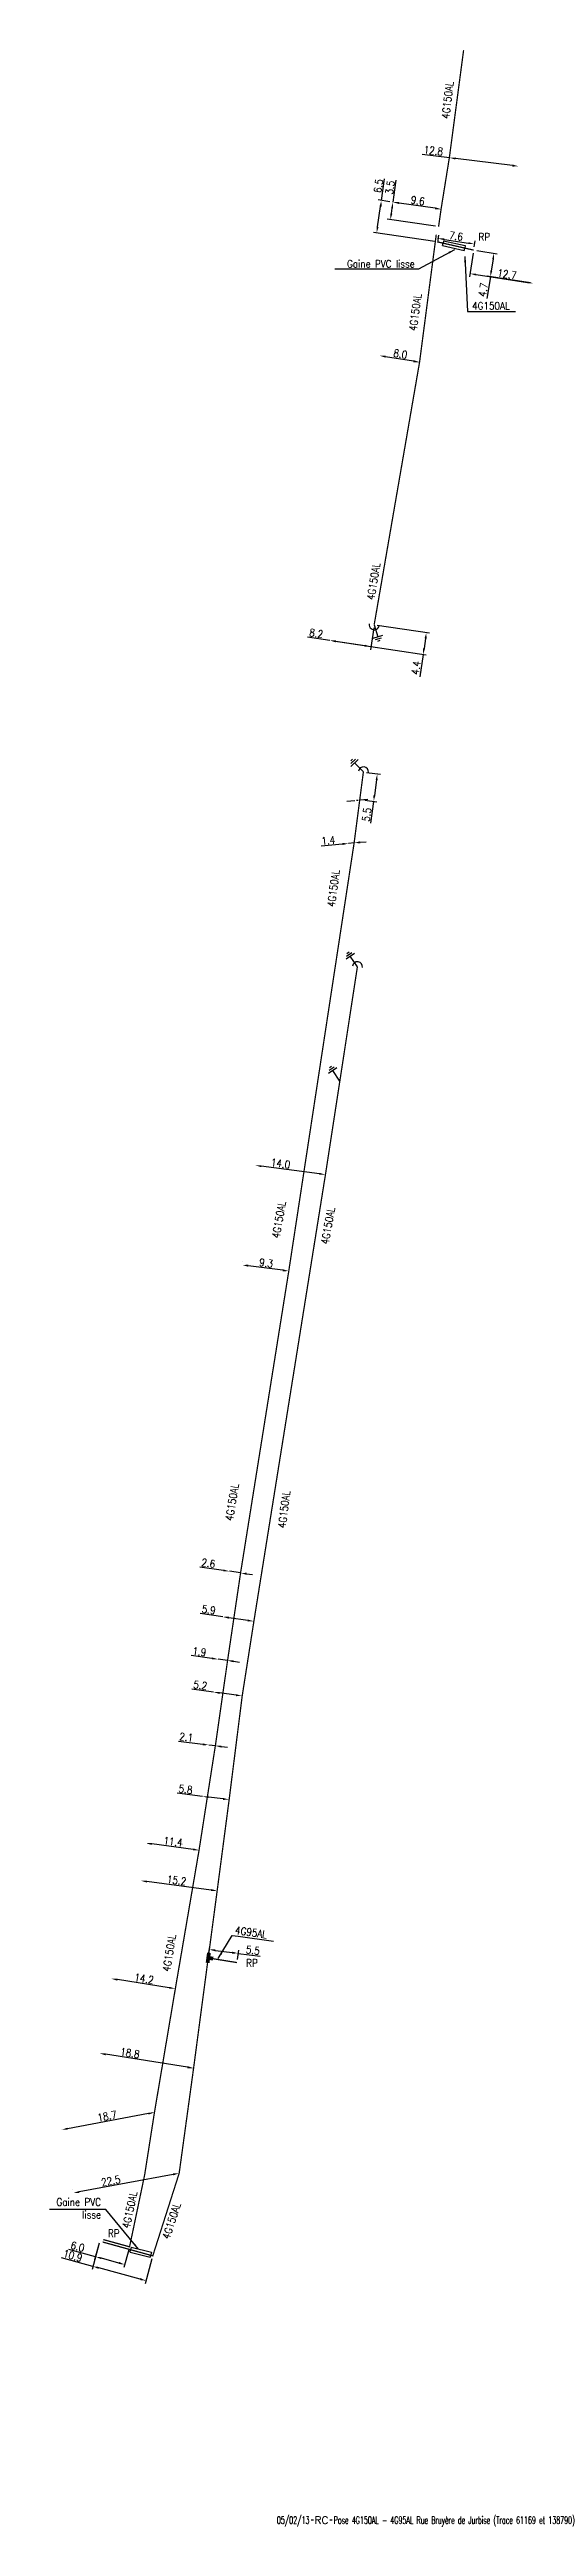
# Model space of a CAD drawing. Header units: millimetres. Extents: x 120011 to 120991, y 132511 to 133000.
# Drawn here: x 120894.9 to 120990.5, y 132510.5 to 133000.1 of the extents above; entities that cross this region are included whole.
import ezdxf
from ezdxf.enums import TextEntityAlignment as Align

# ---------------------------------------------------------------- set-up
doc = ezdxf.new("R2010")
doc.units = ezdxf.units.MM
doc.linetypes.add('B_ST_AL', pattern=[2000, 1000, 1000])
doc.linetypes.add('CENTER', pattern=[50.8, 31.75, -6.35, 6.35, -6.35])
doc.layers.get('0').update_dxf_attribs({"linetype": 'CONTINUOUS'})
doc.layers.get('Defpoints').update_dxf_attribs({"linetype": 'CONTINUOUS'})
for name, color, linetype in [('B_110', 1, 'CONTINUOUS'), ('B_300', 7, 'CONTINUOUS'), ('B_400', 7, 'CONTINUOUS')]:
    doc.layers.add(name, color=color, linetype=linetype)
doc.styles.get("Standard").update_dxf_attribs({"font": 'romans.shx', "width": 0.85})
doc.dimstyles.get("Standard").update_dxf_attribs({"dimtxt": 1.5, "dimasz": 1.2, "dimexe": 0.625, "dimexo": 0.625, "dimgap": 0.25, "dimtad": 1, "dimdec": 1, "dimzin": 0, "dimdsep": 46, "dimtxsty": 'Standard', "dimcen": -0.5, "dimadec": 0, "dimazin": 0, "dimtfac": 1, "dimtdec": 1, "dimtmove": 0, "dimatfit": 3, "dimfxl": 1, "dimtolj": 1, "dimtzin": 0, "dimarcsym": 0})

# ---------------------------------------------------------------- blocks, each defined once
blk = doc.blocks.new('*D2')
at = {"layer": 'B_110', "color": 0, "linetype": 'Continuous', "lineweight": -2}
for p, q in [((120973.91, 132978.74), (120968.55, 132979.41)), ((120986.39, 132977.19), (120975.1, 132978.59))]:
    blk.add_line(p, q, dxfattribs=at)
at = {"layer": 'B_110', "color": 0, "linetype": 'Continuous'}
for points in [[(120975.13, 132978.79), (120975.08, 132978.39), (120973.91, 132978.74)], [(120986.42, 132977.39), (120986.37, 132976.99), (120987.58, 132977.04)]]:
    blk.add_solid(points, dxfattribs=at)
at = {"layer": 'Defpoints', "color": 0, "linetype": 'Continuous'}
for p in [(120973.91, 132978.74), (120987.58, 132977.04), (120987.58, 132977.04)]:
    blk.add_point(p, dxfattribs=at)
at = {"layer": 'B_110', "color": 0, "linetype": 'Continuous', "insert": (120970.76, 132980.14), "char_height": 1.5, "attachment_point": 5, "rotation": 352.9232}
blk.add_mtext('\\A1;12.8', dxfattribs=at)
blk = doc.blocks.new('*D3')
at = {"layer": 'B_110', "color": 0, "linetype": 'Continuous', "lineweight": -2}
for p, q in [((120960.48, 132970.3), (120961.11, 132974.56)), ((120959.71, 132965.06), (120960.31, 132969.11)), ((120962.15, 132970.05), (120959.86, 132970.39)), ((120971.01, 132962.18), (120958.92, 132963.96))]:
    blk.add_line(p, q, dxfattribs=at)
at = {"layer": 'B_110', "color": 0, "linetype": 'Continuous'}
for points in [[(120960.11, 132969.14), (120960.51, 132969.08), (120960.48, 132970.3)], [(120959.51, 132965.08), (120959.91, 132965.03), (120959.54, 132963.87)]]:
    blk.add_solid(points, dxfattribs=at)
at = {"layer": 'Defpoints', "color": 0, "linetype": 'Continuous'}
for p in [(120960.48, 132970.3), (120962.77, 132969.96), (120971.63, 132962.09)]:
    blk.add_point(p, dxfattribs=at)
at = {"layer": 'B_110', "color": 0, "linetype": 'Continuous', "insert": (120959.89, 132973.17), "char_height": 1.5, "attachment_point": 5, "rotation": 81.6338}
blk.add_mtext('\\A1;6.5', dxfattribs=at)
blk = doc.blocks.new('*D4')
at = {"layer": 'B_110', "color": 0, "linetype": 'Continuous', "lineweight": -2}
blk.add_line((120971.08, 132968.74), (120963.96, 132969.79), dxfattribs=at)
at = {"layer": 'B_110', "color": 0, "linetype": 'Continuous'}
for points in [[(120963.99, 132969.99), (120963.93, 132969.59), (120962.77, 132969.96)], [(120971.11, 132968.94), (120971.05, 132968.54), (120972.27, 132968.57)]]:
    blk.add_solid(points, dxfattribs=at)
at = {"layer": 'Defpoints', "color": 0, "linetype": 'Continuous'}
for p in [(120962.77, 132969.96), (120962.77, 132969.96), (120972.27, 132968.57)]:
    blk.add_point(p, dxfattribs=at)
at = {"layer": 'B_110', "color": 0, "linetype": 'Continuous', "insert": (120967.66, 132970.25), "char_height": 1.5, "attachment_point": 5, "rotation": 351.6337}
blk.add_mtext('\\A1;9.6', dxfattribs=at)
blk = doc.blocks.new('*D5')
at = {"layer": 'B_110', "color": 0, "linetype": 'Continuous', "lineweight": -2}
for p, q in [((120962.77, 132969.96), (120963.41, 132974.29)), ((120971.16, 132965.19), (120961.64, 132966.59)), ((120962.15, 132970.05), (120962.15, 132970.05)), ((120962.44, 132967.69), (120962.6, 132968.78))]:
    blk.add_line(p, q, dxfattribs=at)
at = {"layer": 'B_110', "color": 0, "linetype": 'Continuous'}
for points in [[(120962.24, 132967.72), (120962.63, 132967.66), (120962.26, 132966.5)], [(120962.4, 132968.8), (120962.79, 132968.75), (120962.77, 132969.96)]]:
    blk.add_solid(points, dxfattribs=at)
at = {"layer": 'Defpoints', "color": 0, "linetype": 'Continuous'}
for p in [(120962.77, 132969.96), (120962.77, 132969.96), (120971.78, 132965.1)]:
    blk.add_point(p, dxfattribs=at)
at = {"layer": 'B_110', "color": 0, "linetype": 'Continuous', "insert": (120962.19, 132972.86), "char_height": 1.5, "attachment_point": 5, "rotation": 81.6325}
blk.add_mtext('\\A1;3.5', dxfattribs=at)
blk = doc.blocks.new('*D6')
at = {"layer": 'B_110', "color": 0, "linetype": 'Continuous', "lineweight": -2}
for p, q in [((120978.61, 132959.86), (120977.9, 132955.22)), ((120979.18, 132955.65), (120989.36, 132954.08))]:
    blk.add_line(p, q, dxfattribs=at)
at = {"layer": 'B_110', "color": 0, "linetype": 'Continuous'}
for points in [[(120979.21, 132955.85), (120979.15, 132955.46), (120977.99, 132955.84)], [(120989.39, 132954.28), (120989.33, 132953.88), (120990.54, 132953.9)]]:
    blk.add_solid(points, dxfattribs=at)
at = {"layer": 'Defpoints', "color": 0, "linetype": 'Continuous'}
for p in [(120978.71, 132960.48), (120990.54, 132953.9), (120990.54, 132953.9)]:
    blk.add_point(p, dxfattribs=at)
at = {"layer": 'B_110', "color": 0, "linetype": 'Continuous', "insert": (120985.31, 132955.72), "char_height": 1.5, "attachment_point": 5, "rotation": 351.221}
blk.add_mtext('\\A1;12.7', dxfattribs=at)
blk = doc.blocks.new('*D7')
at = {"layer": 'B_110', "color": 0, "linetype": 'Continuous', "lineweight": -2}
for p, q in [((120979.33, 132960.39), (120983.36, 132959.76)), ((120982.56, 132958.67), (120982.2, 132956.4)), ((120982.02, 132955.21), (120981.35, 132950.89)), ((120989.93, 132953.99), (120981.4, 132955.31))]:
    blk.add_line(p, q, dxfattribs=at)
at = {"layer": 'B_110', "color": 0, "linetype": 'Continuous'}
for points in [[(120982.01, 132956.43), (120982.4, 132956.37), (120982.02, 132955.21)], [(120982.36, 132958.7), (120982.75, 132958.64), (120982.74, 132959.86)]]:
    blk.add_solid(points, dxfattribs=at)
at = {"layer": 'Defpoints', "color": 0, "linetype": 'Continuous'}
for p in [(120978.71, 132960.48), (120982.02, 132955.21), (120990.54, 132953.9)]:
    blk.add_point(p, dxfattribs=at)
at = {"layer": 'B_110', "color": 0, "linetype": 'Continuous', "insert": (120980.61, 132952.61), "char_height": 1.5, "attachment_point": 5, "rotation": 81.221}
blk.add_mtext('\\A1;4.7', dxfattribs=at)
blk = doc.blocks.new('*D8')
at = {"layer": 'B_110', "color": 0, "linetype": 'Continuous', "lineweight": -2}
blk.add_line((120966.84, 132938.52), (120961.31, 132939.41), dxfattribs=at)
at = {"layer": 'B_110', "color": 0, "linetype": 'Continuous'}
for points in [[(120961.34, 132939.61), (120961.28, 132939.22), (120960.12, 132939.61)], [(120966.87, 132938.72), (120966.8, 132938.32), (120968.02, 132938.33)]]:
    blk.add_solid(points, dxfattribs=at)
at = {"layer": 'Defpoints', "color": 0, "linetype": 'Continuous'}
for p in [(120960.12, 132939.61), (120960.12, 132939.61), (120968.02, 132938.33)]:
    blk.add_point(p, dxfattribs=at)
at = {"layer": 'B_110', "color": 0, "linetype": 'Continuous', "insert": (120964.23, 132939.95), "char_height": 1.5, "attachment_point": 5, "rotation": 350.7931}
blk.add_mtext('\\A1;8.0', dxfattribs=at)
blk = doc.blocks.new('*D9')
at = {"layer": 'B_300', "color": 0, "linetype": 'Continuous', "lineweight": -2}
for p, q in [((120950.29, 132883.31), (120945.87, 132883.98)), ((120957.21, 132882.27), (120951.48, 132883.13)), ((120958.96, 132885.83), (120958.31, 132881.48))]:
    blk.add_line(p, q, dxfattribs=at)
at = {"layer": 'B_300', "color": 0, "linetype": 'Continuous'}
for points in [[(120951.51, 132883.33), (120951.45, 132882.94), (120950.29, 132883.31)], [(120957.24, 132882.47), (120957.18, 132882.07), (120958.4, 132882.09)]]:
    blk.add_solid(points, dxfattribs=at)
at = {"layer": 'Defpoints', "color": 0, "linetype": 'Continuous'}
for p in [(120950.29, 132883.31), (120950.29, 132883.31), (120959.05, 132886.44)]:
    blk.add_point(p, dxfattribs=at)
at = {"layer": 'B_300', "color": 0, "linetype": 'Continuous', "insert": (120947.59, 132884.73), "char_height": 1.5, "attachment_point": 5, "rotation": 351.4542}
blk.add_mtext('\\A1;8.2', dxfattribs=at)
blk = doc.blocks.new('*D10')
at = {"layer": 'B_300', "color": 0, "linetype": 'Continuous', "lineweight": -2}
for p, q in [((120950.91, 132883.22), (120969.34, 132880.45)), ((120959.67, 132886.35), (120970, 132884.8)), ((120969.2, 132883.71), (120968.9, 132881.73)), ((120968.72, 132880.54), (120968.07, 132876.16))]:
    blk.add_line(p, q, dxfattribs=at)
at = {"layer": 'B_300', "color": 0, "linetype": 'Continuous'}
for points in [[(120969, 132883.74), (120969.4, 132883.68), (120969.38, 132884.89)], [(120968.71, 132881.76), (120969.1, 132881.7), (120968.72, 132880.54)]]:
    blk.add_solid(points, dxfattribs=at)
at = {"layer": 'Defpoints', "color": 0, "linetype": 'Continuous'}
for p in [(120950.29, 132883.31), (120959.05, 132886.44), (120968.72, 132880.54)]:
    blk.add_point(p, dxfattribs=at)
at = {"layer": 'B_300', "color": 0, "linetype": 'Continuous', "insert": (120967.32, 132877.91), "char_height": 1.5, "attachment_point": 5, "rotation": 81.4542}
blk.add_mtext('\\A1;4.4', dxfattribs=at)
blk = doc.blocks.new('*D11')
at = {"layer": 'B_110', "color": 0, "linetype": 'Continuous', "lineweight": -2}
for p, q in [((120952.8, 132843.08), (120948.56, 132842.66)), ((120955.08, 132843.3), (120953.99, 132843.2)), ((120955.14, 132842.68), (120955.14, 132842.68)), ((120956.27, 132843.42), (120957.47, 132843.54))]:
    blk.add_line(p, q, dxfattribs=at)
at = {"layer": 'B_110', "color": 0, "linetype": 'Continuous'}
for points in [[(120952.78, 132843.28), (120952.82, 132842.88), (120953.99, 132843.2)], [(120956.25, 132843.62), (120956.29, 132843.22), (120955.08, 132843.3)]]:
    blk.add_solid(points, dxfattribs=at)
at = {"layer": 'Defpoints', "color": 0, "linetype": 'Continuous'}
for p in [(120953.99, 132843.2), (120953.99, 132843.2), (120955.08, 132843.3)]:
    blk.add_point(p, dxfattribs=at)
at = {"layer": 'B_110', "color": 0, "linetype": 'Continuous', "insert": (120949.97, 132843.8), "char_height": 1.5, "attachment_point": 5, "rotation": 5.677}
blk.add_mtext('\\A1;1.4', dxfattribs=at)
blk = doc.blocks.new('*D12')
at = {"layer": 'B_300', "color": 0, "linetype": 'Continuous', "lineweight": -2}
for p, q in [((120957.53, 132857.24), (120960.3, 132856.86)), ((120959.51, 132855.76), (120959.09, 132852.7)), ((120957.21, 132851.75), (120959.55, 132851.43)), ((120958.93, 132851.51), (120958.34, 132847.18))]:
    blk.add_line(p, q, dxfattribs=at)
at = {"layer": 'B_300', "color": 0, "linetype": 'Continuous'}
for points in [[(120959.32, 132855.79), (120959.71, 132855.73), (120959.68, 132856.95)], [(120958.9, 132852.73), (120959.29, 132852.67), (120958.93, 132851.51)]]:
    blk.add_solid(points, dxfattribs=at)
at = {"layer": 'Defpoints', "color": 0, "linetype": 'Continuous'}
for p in [(120956.91, 132857.33), (120956.59, 132851.83), (120958.93, 132851.51)]:
    blk.add_point(p, dxfattribs=at)
at = {"layer": 'B_300', "color": 0, "linetype": 'Continuous', "insert": (120957.56, 132848.89), "char_height": 1.5, "attachment_point": 5, "rotation": 82.208}
blk.add_mtext('\\A1;5.5', dxfattribs=at)
blk = doc.blocks.new('*D13')
at = {"layer": 'B_110', "color": 0, "linetype": 'Continuous', "lineweight": -2}
blk.add_line((120948.22, 132777.89), (120936.72, 132779.41), dxfattribs=at)
at = {"layer": 'B_110', "color": 0, "linetype": 'Continuous'}
for points in [[(120936.75, 132779.6), (120936.7, 132779.21), (120935.53, 132779.56)], [(120948.25, 132778.09), (120948.2, 132777.69), (120949.41, 132777.73)]]:
    blk.add_solid(points, dxfattribs=at)
at = {"layer": 'Defpoints', "color": 0, "linetype": 'Continuous'}
for p in [(120935.53, 132779.56), (120935.53, 132779.56), (120949.41, 132777.73)]:
    blk.add_point(p, dxfattribs=at)
at = {"layer": 'B_110', "color": 0, "linetype": 'Continuous', "insert": (120940.55, 132779.91), "char_height": 1.5, "attachment_point": 5, "rotation": 352.4894}
blk.add_mtext('\\A1;14.0', dxfattribs=at)
blk = doc.blocks.new('*D14')
at = {"layer": 'B_110', "color": 0, "linetype": 'Continuous', "lineweight": -2}
for p, q in [((120933.02, 132760.5), (120933.02, 132760.5)), ((120940.97, 132758.82), (120934.13, 132759.72))]:
    blk.add_line(p, q, dxfattribs=at)
at = {"layer": 'B_110', "color": 0, "linetype": 'Continuous'}
for points in [[(120934.15, 132759.92), (120934.1, 132759.53), (120932.94, 132759.88)], [(120940.99, 132759.02), (120940.94, 132758.62), (120942.16, 132758.67)]]:
    blk.add_solid(points, dxfattribs=at)
at = {"layer": 'Defpoints', "color": 0, "linetype": 'Continuous'}
for p in [(120932.94, 132759.88), (120932.94, 132759.88), (120942.16, 132758.67)]:
    blk.add_point(p, dxfattribs=at)
at = {"layer": 'B_110', "color": 0, "linetype": 'Continuous', "insert": (120937.68, 132760.26), "char_height": 1.5, "attachment_point": 5, "rotation": 352.4894}
blk.add_mtext('\\A1;9.3', dxfattribs=at)
blk = doc.blocks.new('*D15')
at = {"layer": 'B_110', "color": 0, "linetype": 'Continuous', "lineweight": -2}
for p, q in [((120929.23, 132699.49), (120924.55, 132700.16)), ((120930.33, 132698.7), (120930.33, 132698.7)), ((120932.63, 132699), (120930.42, 132699.32)), ((120933.82, 132698.83), (120935.01, 132698.66))]:
    blk.add_line(p, q, dxfattribs=at)
at = {"layer": 'B_110', "color": 0, "linetype": 'Continuous'}
for points in [[(120929.26, 132699.69), (120929.2, 132699.29), (120930.42, 132699.32)], [(120933.85, 132699.03), (120933.79, 132698.63), (120932.63, 132699)]]:
    blk.add_solid(points, dxfattribs=at)
at = {"layer": 'Defpoints', "color": 0, "linetype": 'Continuous'}
for p in [(120930.42, 132699.32), (120930.42, 132699.32), (120932.63, 132699)]:
    blk.add_point(p, dxfattribs=at)
at = {"layer": 'B_110', "color": 0, "linetype": 'Continuous', "insert": (120926.26, 132700.93), "char_height": 1.5, "attachment_point": 5, "rotation": 351.7955}
blk.add_mtext('\\A1;2.6', dxfattribs=at)
blk = doc.blocks.new('*D16')
at = {"layer": 'B_110', "color": 0, "linetype": 'Continuous', "lineweight": -2}
for p, q in [((120929.12, 132690.32), (120924.65, 132690.96)), ((120934.07, 132689.6), (120930.31, 132690.15))]:
    blk.add_line(p, q, dxfattribs=at)
at = {"layer": 'B_110', "color": 0, "linetype": 'Continuous'}
for points in [[(120930.34, 132690.34), (120930.28, 132689.95), (120929.12, 132690.32)], [(120934.1, 132689.8), (120934.04, 132689.4), (120935.26, 132689.43)]]:
    blk.add_solid(points, dxfattribs=at)
at = {"layer": 'Defpoints', "color": 0, "linetype": 'Continuous'}
for p in [(120929.12, 132690.32), (120929.12, 132690.32), (120935.26, 132689.43)]:
    blk.add_point(p, dxfattribs=at)
at = {"layer": 'B_110', "color": 0, "linetype": 'Continuous', "insert": (120926.34, 132691.73), "char_height": 1.5, "attachment_point": 5, "rotation": 351.7936}
blk.add_mtext('\\A1;5.9', dxfattribs=at)
blk = doc.blocks.new('*D17')
at = {"layer": 'B_110', "color": 0, "linetype": 'Continuous', "lineweight": -2}
for p, q in [((120926.98, 132682.1), (120922.89, 132682.65)), ((120930.06, 132681.69), (120928.17, 132681.94)), ((120931.24, 132681.53), (120932.43, 132681.37))]:
    blk.add_line(p, q, dxfattribs=at)
at = {"layer": 'B_110', "color": 0, "linetype": 'Continuous'}
for points in [[(120927.01, 132682.3), (120926.96, 132681.9), (120928.17, 132681.94)], [(120931.27, 132681.72), (120931.22, 132681.33), (120930.06, 132681.69)]]:
    blk.add_solid(points, dxfattribs=at)
at = {"layer": 'Defpoints', "color": 0, "linetype": 'Continuous'}
for p in [(120928.17, 132681.94), (120928.17, 132681.94), (120930.06, 132681.69)]:
    blk.add_point(p, dxfattribs=at)
at = {"layer": 'B_110', "color": 0, "linetype": 'Continuous', "insert": (120924.48, 132683.44), "char_height": 1.5, "attachment_point": 5, "rotation": 352.3466}
blk.add_mtext('\\A1;1.9', dxfattribs=at)
blk = doc.blocks.new('*D18')
at = {"layer": 'B_110', "color": 0, "linetype": 'Continuous', "lineweight": -2}
for p, q in [((120927.3, 132675.43), (120922.97, 132676.02)), ((120931.76, 132674.83), (120928.49, 132675.27))]:
    blk.add_line(p, q, dxfattribs=at)
at = {"layer": 'B_110', "color": 0, "linetype": 'Continuous'}
for points in [[(120928.51, 132675.47), (120928.46, 132675.08), (120927.3, 132675.43)], [(120931.78, 132675.03), (120931.73, 132674.64), (120932.95, 132674.67)]]:
    blk.add_solid(points, dxfattribs=at)
at = {"layer": 'Defpoints', "color": 0, "linetype": 'Continuous'}
for p in [(120927.3, 132675.43), (120927.3, 132675.43), (120932.95, 132674.67)]:
    blk.add_point(p, dxfattribs=at)
at = {"layer": 'B_110', "color": 0, "linetype": 'Continuous', "insert": (120924.67, 132676.8), "char_height": 1.5, "attachment_point": 5, "rotation": 352.3465}
blk.add_mtext('\\A1;5.2', dxfattribs=at)
blk = doc.blocks.new('*D19')
at = {"layer": 'B_110', "color": 0, "linetype": 'Continuous', "lineweight": -2}
for p, q in [((120925.15, 132665.12), (120920.39, 132665.7)), ((120926.27, 132664.36), (120926.27, 132664.36)), ((120927.64, 132664.82), (120926.34, 132664.98)), ((120928.83, 132664.68), (120930.02, 132664.53))]:
    blk.add_line(p, q, dxfattribs=at)
at = {"layer": 'B_110', "color": 0, "linetype": 'Continuous'}
for points in [[(120925.18, 132665.32), (120925.13, 132664.93), (120926.34, 132664.98)], [(120928.86, 132664.88), (120928.81, 132664.48), (120927.64, 132664.82)]]:
    blk.add_solid(points, dxfattribs=at)
at = {"layer": 'Defpoints', "color": 0, "linetype": 'Continuous'}
for p in [(120926.34, 132664.98), (120926.34, 132664.98), (120927.64, 132664.82)]:
    blk.add_point(p, dxfattribs=at)
at = {"layer": 'B_110', "color": 0, "linetype": 'Continuous', "insert": (120921.9, 132666.53), "char_height": 1.5, "attachment_point": 5, "rotation": 353.0757}
blk.add_mtext('\\A1;2.1', dxfattribs=at)
blk = doc.blocks.new('*D20')
at = {"layer": 'B_110', "color": 0, "linetype": 'Continuous', "lineweight": -2}
for p, q in [((120925.11, 132654.83), (120920.08, 132655.44)), ((120929.18, 132654.34), (120926.3, 132654.68))]:
    blk.add_line(p, q, dxfattribs=at)
at = {"layer": 'B_110', "color": 0, "linetype": 'Continuous'}
for points in [[(120926.33, 132654.88), (120926.28, 132654.49), (120925.11, 132654.83)], [(120929.21, 132654.53), (120929.16, 132654.14), (120930.37, 132654.19)]]:
    blk.add_solid(points, dxfattribs=at)
at = {"layer": 'Defpoints', "color": 0, "linetype": 'Continuous'}
for p in [(120925.11, 132654.83), (120925.11, 132654.83), (120930.37, 132654.19)]:
    blk.add_point(p, dxfattribs=at)
at = {"layer": 'B_110', "color": 0, "linetype": 'Continuous', "insert": (120921.77, 132656.24), "char_height": 1.5, "attachment_point": 5, "rotation": 353.0767}
blk.add_mtext('\\A1;5.8', dxfattribs=at)
blk = doc.blocks.new('*D21')
at = {"layer": 'B_110', "color": 0, "linetype": 'Continuous', "lineweight": -2}
blk.add_line((120923.23, 132644.35), (120915.1, 132645.43), dxfattribs=at)
at = {"layer": 'B_110', "color": 0, "linetype": 'Continuous'}
for points in [[(120915.13, 132645.62), (120915.07, 132645.23), (120913.91, 132645.58)], [(120923.26, 132644.55), (120923.2, 132644.15), (120924.42, 132644.2)]]:
    blk.add_solid(points, dxfattribs=at)
at = {"layer": 'Defpoints', "color": 0, "linetype": 'Continuous'}
for p in [(120913.91, 132645.58), (120913.91, 132645.58), (120924.42, 132644.2)]:
    blk.add_point(p, dxfattribs=at)
at = {"layer": 'B_110', "color": 0, "linetype": 'Continuous', "insert": (120919.3, 132645.88), "char_height": 1.5, "attachment_point": 5, "rotation": 352.4846}
blk.add_mtext('\\A1;11.4', dxfattribs=at)
blk = doc.blocks.new('*D22')
at = {"layer": 'B_110', "color": 0, "linetype": 'Continuous', "lineweight": -2}
blk.add_line((120926.81, 132636.32), (120914.12, 132638), dxfattribs=at)
at = {"layer": 'B_110', "color": 0, "linetype": 'Continuous'}
for points in [[(120914.15, 132638.2), (120914.1, 132637.8), (120912.93, 132638.16)], [(120926.84, 132636.52), (120926.79, 132636.13), (120928, 132636.17)]]:
    blk.add_solid(points, dxfattribs=at)
at = {"layer": 'Defpoints', "color": 0, "linetype": 'Continuous'}
for p in [(120912.93, 132638.16), (120912.93, 132638.16), (120928, 132636.17)]:
    blk.add_point(p, dxfattribs=at)
at = {"layer": 'B_110', "color": 0, "linetype": 'Continuous', "insert": (120919.99, 132638.23), "char_height": 1.5, "attachment_point": 5, "rotation": 352.4713}
blk.add_mtext('\\A1;15.2', dxfattribs=at)
blk = doc.blocks.new('*D23')
at = {"layer": 'B_110', "color": 0, "linetype": 'Continuous', "lineweight": -2}
blk.add_line((120918.54, 132616.99), (120908.27, 132618.61), dxfattribs=at)
at = {"layer": 'B_110', "color": 0, "linetype": 'Continuous'}
for points in [[(120908.3, 132618.81), (120908.24, 132618.41), (120907.09, 132618.79)], [(120918.58, 132617.19), (120918.51, 132616.8), (120919.73, 132616.81)]]:
    blk.add_solid(points, dxfattribs=at)
at = {"layer": 'Defpoints', "color": 0, "linetype": 'Continuous'}
for p in [(120907.09, 132618.79), (120907.09, 132618.79), (120919.73, 132616.81)]:
    blk.add_point(p, dxfattribs=at)
at = {"layer": 'B_110', "color": 0, "linetype": 'Continuous', "insert": (120913.56, 132618.79), "char_height": 1.5, "attachment_point": 5, "rotation": 351.0697}
blk.add_mtext('\\A1;14.2', dxfattribs=at)
blk = doc.blocks.new('*D24')
at = {"layer": 'B_110', "color": 0, "linetype": 'Continuous', "lineweight": -2}
blk.add_line((120922.15, 132601.3), (120905.95, 132603.85), dxfattribs=at)
at = {"layer": 'B_110', "color": 0, "linetype": 'Continuous'}
for points in [[(120905.98, 132604.04), (120905.92, 132603.65), (120904.77, 132604.03)], [(120922.19, 132601.5), (120922.12, 132601.1), (120923.34, 132601.11)]]:
    blk.add_solid(points, dxfattribs=at)
at = {"layer": 'Defpoints', "color": 0, "linetype": 'Continuous'}
for p in [(120904.77, 132604.03), (120904.77, 132604.03), (120923.34, 132601.11)]:
    blk.add_point(p, dxfattribs=at)
at = {"layer": 'B_110', "color": 0, "linetype": 'Continuous', "insert": (120910.76, 132604.1), "char_height": 1.5, "attachment_point": 5, "rotation": 351.0673}
blk.add_mtext('\\A1;18.8', dxfattribs=at)
blk = doc.blocks.new('*D25')
at = {"layer": 'B_110', "color": 0, "linetype": 'Continuous', "lineweight": -2}
blk.add_line((120914.42, 132592.14), (120898.4, 132589.14), dxfattribs=at)
at = {"layer": 'B_110', "color": 0, "linetype": 'Continuous'}
for points in [[(120898.36, 132589.34), (120898.44, 132588.95), (120897.22, 132588.92)], [(120914.38, 132592.34), (120914.46, 132591.94), (120915.6, 132592.36)]]:
    blk.add_solid(points, dxfattribs=at)
at = {"layer": 'Defpoints', "color": 0, "linetype": 'Continuous'}
for p in [(120915.6, 132592.36), (120897.22, 132588.92), (120897.22, 132588.92)]:
    blk.add_point(p, dxfattribs=at)
at = {"layer": 'B_110', "color": 0, "linetype": 'Continuous', "insert": (120906.23, 132591.63), "char_height": 1.5, "attachment_point": 5, "rotation": 10.5948}
blk.add_mtext('\\A1;18.7', dxfattribs=at)
blk = doc.blocks.new('*D26')
at = {"layer": 'B_110', "color": 0, "linetype": 'Continuous', "lineweight": -2}
for p, q in [((120919.32, 132580.12), (120900.74, 132576.65)), ((120920.38, 132580.96), (120920.38, 132580.96)), ((120899.44, 132577.04), (120899.44, 132577.04))]:
    blk.add_line(p, q, dxfattribs=at)
at = {"layer": 'B_110', "color": 0, "linetype": 'Continuous'}
for points in [[(120919.28, 132580.32), (120919.35, 132579.92), (120920.49, 132580.34)], [(120900.7, 132576.84), (120900.77, 132576.45), (120899.56, 132576.42)]]:
    blk.add_solid(points, dxfattribs=at)
at = {"layer": 'Defpoints', "color": 0, "linetype": 'Continuous'}
for p in [(120920.49, 132580.34), (120899.56, 132576.42), (120899.56, 132576.42)]:
    blk.add_point(p, dxfattribs=at)
at = {"layer": 'B_110', "color": 0, "linetype": 'Continuous', "insert": (120906.98, 132578.83), "char_height": 1.5, "attachment_point": 5, "rotation": 10.5959}
blk.add_mtext('\\A1;22.5', dxfattribs=at)
blk = doc.blocks.new('*D27')
at = {"layer": 'B_110', "color": 0, "linetype": 'Continuous', "lineweight": -2}
for p, q in [((120903.94, 132563.85), (120898.65, 132565.28)), ((120904.67, 132566.55), (120903.78, 132563.25)), ((120910.52, 132565.2), (120909.57, 132561.69)), ((120908.58, 132562.6), (120905.1, 132563.54))]:
    blk.add_line(p, q, dxfattribs=at)
at = {"layer": 'B_110', "color": 0, "linetype": 'Continuous'}
for points in [[(120905.15, 132563.73), (120905.05, 132563.35), (120903.94, 132563.85)], [(120908.63, 132562.8), (120908.53, 132562.41), (120909.74, 132562.29)]]:
    blk.add_solid(points, dxfattribs=at)
at = {"layer": 'Defpoints', "color": 0, "linetype": 'Continuous'}
for p in [(120904.83, 132567.16), (120910.68, 132565.8), (120903.94, 132563.85)]:
    blk.add_point(p, dxfattribs=at)
at = {"layer": 'B_110', "color": 0, "linetype": 'Continuous', "insert": (120900.41, 132565.84), "char_height": 1.5, "attachment_point": 5, "rotation": 344.9285}
blk.add_mtext('\\A1;6.0', dxfattribs=at)
blk = doc.blocks.new('*D28')
at = {"layer": 'B_110', "color": 0, "linetype": 'Continuous', "lineweight": -2}
for p, q in [((120904.67, 132566.55), (120903.26, 132561.33)), ((120903.42, 132561.94), (120897.2, 132563.61)), ((120912.79, 132559.41), (120904.58, 132561.62)), ((120915.11, 132563.41), (120913.79, 132558.5))]:
    blk.add_line(p, q, dxfattribs=at)
at = {"layer": 'B_110', "color": 0, "linetype": 'Continuous'}
for points in [[(120904.64, 132561.82), (120904.53, 132561.43), (120903.42, 132561.94)], [(120912.84, 132559.61), (120912.74, 132559.22), (120913.95, 132559.1)]]:
    blk.add_solid(points, dxfattribs=at)
at = {"layer": 'Defpoints', "color": 0, "linetype": 'Continuous'}
for p in [(120904.83, 132567.16), (120903.42, 132561.94), (120915.27, 132564.01)]:
    blk.add_point(p, dxfattribs=at)
at = {"layer": 'B_110', "color": 0, "linetype": 'Continuous', "insert": (120899.46, 132564.04), "char_height": 1.5, "attachment_point": 5, "rotation": 344.9285}
blk.add_mtext('\\A1;10.9', dxfattribs=at)
blk = doc.blocks.new('Symbole MALT')
at = {"flags": 128}
for points in [[(0, 0), (0, -2.5)], [(-1, -2.5), (1, -2.5)], [(-0.62, -2.9), (0.62, -2.9)], [(-0.25, -3.3), (0.25, -3.3)]]:
    blk.add_lwpolyline(points, dxfattribs=at)
blk = doc.blocks.new('*D29')
at = {"layer": 'B_110', "color": 0, "linetype": 'Continuous', "lineweight": -2}
for p, q in [((120926.32, 132623.52), (120926.54, 132625.18)), ((120927.65, 132624.4), (120930.99, 132623.95)), ((120932.02, 132622.6), (120932.26, 132624.42)), ((120932.18, 132623.8), (120936.51, 132623.22))]:
    blk.add_line(p, q, dxfattribs=at)
at = {"layer": 'B_110', "color": 0, "linetype": 'Continuous'}
for points in [[(120927.67, 132624.6), (120927.62, 132624.2), (120926.46, 132624.56)], [(120931.02, 132624.15), (120930.96, 132623.76), (120932.18, 132623.8)]]:
    blk.add_solid(points, dxfattribs=at)
at = {"layer": 'Defpoints', "color": 0, "linetype": 'Continuous'}
for p in [(120926.46, 132624.56), (120926.24, 132622.9), (120931.94, 132621.98)]:
    blk.add_point(p, dxfattribs=at)
at = {"layer": 'B_110', "color": 0, "linetype": 'Continuous', "insert": (120935.07, 132624.42), "char_height": 1.5, "attachment_point": 5, "rotation": 352.4255}
blk.add_mtext('\\A1;5.5', dxfattribs=at)
blk = doc.blocks.new('*D30')
at = {"layer": 'B_110', "color": 0, "linetype": 'Continuous', "lineweight": -2}
for p, q in [((120971.73, 132962.71), (120971.83, 132963.4)), ((120972.92, 132962.59), (120977.71, 132961.86)), ((120978.81, 132961.1), (120978.99, 132962.29))]:
    blk.add_line(p, q, dxfattribs=at)
at = {"layer": 'B_110', "color": 0, "linetype": 'Continuous'}
for points in [[(120972.95, 132962.79), (120972.89, 132962.4), (120971.74, 132962.78)], [(120977.74, 132962.05), (120977.68, 132961.66), (120978.89, 132961.67)]]:
    blk.add_solid(points, dxfattribs=at)
at = {"layer": 'Defpoints', "color": 0, "linetype": 'Continuous'}
for p in [(120971.63, 132962.09), (120978.89, 132961.67), (120978.71, 132960.48)]:
    blk.add_point(p, dxfattribs=at)
at = {"layer": 'B_110', "color": 0, "linetype": 'Continuous', "insert": (120975.25, 132963.25), "char_height": 1.5, "attachment_point": 5, "rotation": 351.221}
blk.add_mtext('\\A1;7.6', dxfattribs=at)
blk = doc.blocks.new('GIS_MODF')
at = {"color": 0, "linetype": 'Continuous', "flags": 128}
for points in [[(-2.18, -0.01), (-1.68, -0.01)], [(1.52, -0.01), (2.02, -0.01)]]:
    blk.add_lwpolyline(points, dxfattribs=at)
at = {"color": 0, "linetype": 'Continuous', "width": 0.5}
blk.add_attdef('DATE', text='', height=1.5, dxfattribs=at).set_placement((-2.5, -0.8), align=Align.RIGHT)
at = {"color": 0, "linetype": 'Continuous', "width": 1.771291}
blk.add_attdef('USER', text='', height=1.5, dxfattribs=at).set_placement((-1.51, -0.8), (1.28, -0.8), align=Align.FIT)
at = {"color": 0, "linetype": 'Continuous', "width": 0.5}
blk.add_attdef('DESC', (2.29, -0.8), '', height=1.5, dxfattribs=at)
blk = doc.blocks.new('B_300_05')
at = {"color": 0, "linetype": 'Continuous'}
blk.add_arc((0, 0), 1, 270, 90, dxfattribs=at)
at = {"color": 0, "linetype": 'Continuous', "width": 0.75, "flags": 3}
for tag, p in [('DEF_LEG', (0, -5)), ('DEF_COUP', (0, -7.5)), ('DEF_TYPE', (0, -10))]:
    blk.add_attdef(tag, text='', height=1.2, dxfattribs=at).set_placement(p, align=Align.MIDDLE)
blk = doc.blocks.new('B_300_02')
at = {"color": 0, "linetype": 'Continuous'}
for points in [[(-1, 0.375), (-1, -0.375), (1, 0.375), (1, -0.375)], [(-0.375, 1), (0.375, 1), (-0.375, 0.375), (0.375, 0.375)]]:
    blk.add_solid(points, dxfattribs=at)
at = {"color": 0, "linetype": 'Continuous', "width": 0.75, "flags": 3}
for tag, p in [('DEF_LEG', (0, -4.25)), ('DEF_COUP', (0, -6.75)), ('DEF_TYPE', (0, -9.25))]:
    blk.add_attdef(tag, text='', height=1.2, dxfattribs=at).set_placement(p, align=Align.MIDDLE)

msp = doc.modelspace()

# ---------------------------------------------------------------- linework, layer by layer
at = {"layer": 'B_110', "linetype": 'B_ST_AL', "const_width": 0.25, "flags": 128}
for points in [[(120976.73, 133000), (120973.91, 132978.74), (120972.27, 132968.57), (120971.78, 132965.1)], [(120971.32, 132963.55), (120968.02, 132938.33), (120959.05, 132886.44)], [(120905.36, 132566.75), (120915.27, 132564.01), (120920.49, 132580.34), (120923.34, 132601.11), (120926.2, 132622.65)], [(120931.94, 132621.98), (120926.48, 132622.86)]]:
    msp.add_lwpolyline(points, dxfattribs=at)
at = {"layer": 'B_110', "linetype": 'B_ST_AL', "flags": 128}
for points in [[(120971.81, 132963.48, 0.25, 0.25, 0), (120971.63, 132962.09, 0.25, 0.25, 0), (120978.71, 132960.48, 0, 0, 0)], [(120905.49, 132567.23, 0.25, 0.25, 0), (120910.68, 132565.8, 0.25, 0.25, 0), (120913.67, 132580.05, 0.25, 0.25, 0), (120915.6, 132592.36, 0.25, 0.25, 0), (120919.73, 132616.81, 0.25, 0.25, 0), (120924.42, 132644.2, 0.25, 0.25, 0), (120927.64, 132664.82, 0.25, 0.25, 0), (120930.06, 132681.69, 0.25, 0.25, 0), (120932.63, 132699, 0.25, 0.25, 0), (120942.16, 132758.67, 0.25, 0.25, 0), (120955.08, 132843.3, 0.25, 0.25, 0), (120956.91, 132857.33, 0, 0, 0)], [(120926.27, 132623.15, 0.25, 0.25, 0), (120928, 132636.17, 0.25, 0.25, 0), (120930.37, 132654.19, 0.25, 0.25, 0), (120932.95, 132674.67, 0.25, 0.25, 0), (120935.26, 132689.43, 0.25, 0.25, 0), (120949.41, 132777.73, 0.25, 0.25, 0), (120955.73, 132818.82, 0, 0, 0)]]:
    msp.add_lwpolyline(points, format="xyseb", dxfattribs=at)
at = {"layer": 'B_110', "color": 7, "linetype": 'CENTER', "ltscale": 0.05, "flags": 128}
msp.add_lwpolyline([(120953.66, 132851.54), (120957.9, 132851.96)], dxfattribs=at)
at = {"layer": 'B_400', "color": 7, "linetype": 'CONTINUOUS'}
for p, q in [((120972.54, 132961.37), (120972.66, 132961.86)), ((120972.54, 132961.37), (120976.85, 132960.39)), ((120972.77, 132962.34), (120972.66, 132961.86)), ((120972.77, 132962.34), (120977.07, 132961.37)), ((120977.07, 132961.37), (120976.96, 132960.88)), ((120976.85, 132960.39), (120976.96, 132960.88)), ((120910.77, 132564.74), (120910.89, 132565.22)), ((120910.77, 132564.74), (120914.77, 132563.75)), ((120911.01, 132565.71), (120910.89, 132565.22)), ((120911.01, 132565.71), (120915.01, 132564.72)), ((120915.01, 132564.72), (120914.89, 132564.24)), ((120914.77, 132563.75), (120914.89, 132564.24))]:
    msp.add_line(p, q, dxfattribs=at)

# ---------------------------------------------------------------- block references
at = {"layer": 'B_110'}
ref = msp.add_blockref('GIS_MODF', (120948.75, 132511.82), dxfattribs=at)
ref.add_attrib('DATE', '05/02/13', dxfattribs={"layer": '0', "color": 0, "linetype": 'Continuous', "height": 1.5, "width": 0.5}).set_placement((120946.25, 132511.02), align=Align.RIGHT)
ref.add_attrib('USER', 'RC', dxfattribs={"layer": '0', "color": 0, "linetype": 'Continuous', "height": 1.5, "width": 0.99919}).set_placement((120947.24, 132511.02), (120950.03, 132511.02), align=Align.FIT)
ref.add_attrib('DESC', 'Pose 4G150AL - 4G95AL Rue Bruyère de Jurbise (Trace 61169 et 138790)', (120951.04, 132511.02), dxfattribs={"layer": '0', "color": 0, "linetype": 'Continuous', "height": 1.5, "width": 0.5})
at = {"layer": 'B_300'}
for name, p, rotation in [('B_300_05', (120959.05, 132886.44), 261.4542190332122), ('Symbole MALT', (120959.05, 132886.44), 17.01157720870923), ('Symbole MALT', (120956.91, 132857.33), 224.3991679069789), ('B_300_05', (120956.91, 132857.33), 82.55494796042939), ('Symbole MALT', (120955.73, 132818.82), 214.200908885821), ('B_300_05', (120955.73, 132818.82), 81.25522613918542), ('Symbole MALT', (120952.26, 132796.24), 214.200908886683), ('B_300_02', (120926.24, 132622.9), 262.4254894102589)]:
    msp.add_blockref(name, p, dxfattribs=dict(at, rotation=rotation))

# ---------------------------------------------------------------- texts
at = {"layer": 'B_110', "linetype": 'Continuous', "width": 0.85}
for rotation, p in [(83.3885, (120973.87, 132986.37)), (82.5511, (120967.44, 132944.4)), (80.8471, (120959.07, 132891.21)), (82.5549, (120951.26, 132830.54)), (80.0523, (120940.31, 132765.04)), (80.0523, (120950.01, 132763.85)), (80.8471, (120931.1, 132709.22)), (82.8381, (120941.52, 132707.78)), (80.8471, (120918.68, 132620.1)), (78.1745, (120910.69, 132569.33)), (72.2655, (120918.57, 132567.17))]:
    msp.add_text('4G150AL', height=1.5, rotation=rotation, dxfattribs=at).set_placement(p)
for p in [(120979.68, 132962.35), (120933.74, 132621.16), (120906.41, 132567.7)]:
    msp.add_text('RP', height=1.5, dxfattribs=at).set_placement(p)
at = {"layer": 'B_110', "linetype": 'Continuous', "insert": (120978.41, 132950.21), "char_height": 1.5, "attachment_point": 1}
msp.add_mtext('\\A1;4G150AL', dxfattribs=at)
at = {"layer": 'B_110', "linetype": 'Continuous', "insert": (120931.68, 132629.15), "char_height": 1.5, "attachment_point": 1, "rotation": 351.8575}
msp.add_mtext('\\A1;4G95AL', dxfattribs=at)
at = {"layer": 'B_400', "linetype": 'Continuous', "char_height": 1.5, "attachment_point": 3}
for s, insert in [('\\A1;Gaine PVC lisse', (120967.07, 132958.51)), ('\\A1;Gaine PVC\\Plisse', (120905.03, 132575.4))]:
    msp.add_mtext(s, dxfattribs=dict(at, insert=insert))

# ---------------------------------------------------------------- dimensions: what is measured, and where the dimension line sits
at = {"layer": 'B_110', "linetype": 'Continuous'}
for base, p1, p2, angle, text, picture, middle in [((120987.58, 132977.04), (120973.91, 132978.74), (120987.58, 132977.04), 172.9232, '12.8', '*D2', (120970.63, 132979.15)), ((120978.89, 132961.67), (120971.63, 132962.09), (120978.71, 132960.48), 171.221, '7.6', '*D30', (120975.09, 132962.26)), ((120953.99, 132843.2), (120955.08, 132843.3), (120953.99, 132843.2), 5.677, '1.4', '*D11', (120950.07, 132842.81)), ((120930.42, 132699.32), (120932.63, 132699), (120930.42, 132699.32), 351.7955, '2.6', '*D15', (120926.11, 132699.94)), ((120929.12, 132690.32), (120935.26, 132689.43), (120929.12, 132690.32), 351.7936, '5.9', '*D16', (120926.19, 132690.74)), ((120927.3, 132675.43), (120932.95, 132674.67), (120927.3, 132675.43), 352.3465, '5.2', '*D18', (120924.54, 132675.8)), ((120926.34, 132664.98), (120927.64, 132664.82), (120926.34, 132664.98), 353.0757, '2.1', '*D19', (120921.78, 132665.53)), ((120925.11, 132654.83), (120930.37, 132654.19), (120925.11, 132654.83), 353.0767, '5.8', '*D20', (120921.65, 132655.25)), ((120913.91, 132645.58), (120924.42, 132644.2), (120913.91, 132645.58), 352.4846, '11.4', '*D21', (120919.17, 132644.89)), ((120926.46, 132624.56), (120931.94, 132621.98), (120926.24, 132622.9), 352.4255, '5.5', '*D29', (120934.94, 132623.43)), ((120907.09, 132618.79), (120919.73, 132616.81), (120907.09, 132618.79), 351.0697, '14.2', '*D23', (120913.41, 132617.8)), ((120899.56, 132576.42), (120920.49, 132580.34), (120899.56, 132576.42), 10.5959, '22.5', '*D26', (120907.16, 132577.85))]:
    dim = msp.add_linear_dim(base=base, p1=p1, p2=p2, angle=angle, text=text, dimstyle='Standard', dxfattribs=at)
    dim.commit()
    dim.dimension.update_dxf_attribs({"geometry": picture, "text_midpoint": middle, "dimtype": 160})
for base, p1, p2, angle, picture, middle in [((120960.48, 132970.3), (120971.63, 132962.09), (120962.77, 132969.96), 261.6338, '*D3', (120960.88, 132973.03)), ((120962.77, 132969.96), (120971.78, 132965.1), (120962.77, 132969.96), 261.6325, '*D5', (120963.18, 132972.72)), ((120962.77, 132969.96), (120972.27, 132968.57), (120962.77, 132969.96), 351.6337, '*D4', (120967.52, 132969.26)), ((120990.54, 132953.9), (120978.71, 132960.48), (120990.54, 132953.9), 171.221, '*D6', (120985.16, 132954.73)), ((120982.02, 132955.21), (120978.71, 132960.48), (120990.54, 132953.9), 81.221, '*D7', (120981.6, 132952.46)), ((120960.12, 132939.61), (120968.02, 132938.33), (120960.12, 132939.61), 350.7931, '*D8', (120964.07, 132938.97)), ((120935.53, 132779.56), (120949.41, 132777.73), (120935.53, 132779.56), 352.4894, '*D13', (120940.42, 132778.92)), ((120932.94, 132759.88), (120942.16, 132758.67), (120932.94, 132759.88), 352.4894, '*D14', (120937.55, 132759.27)), ((120928.17, 132681.94), (120930.06, 132681.69), (120928.17, 132681.94), 352.3466, '*D17', (120924.34, 132682.45)), ((120912.93, 132638.16), (120928, 132636.17), (120912.93, 132638.16), 352.4713, '*D22', (120919.86, 132637.24)), ((120904.77, 132604.03), (120923.34, 132601.11), (120904.77, 132604.03), 351.0673, '*D24', (120910.6, 132603.11)), ((120897.22, 132588.92), (120915.6, 132592.36), (120897.22, 132588.92), 10.5948, '*D25', (120906.41, 132590.64)), ((120903.42, 132561.94), (120915.27, 132564.01), (120904.83, 132567.16), 344.9285, '*D28', (120899.2, 132563.07)), ((120903.94, 132563.85), (120910.68, 132565.8), (120904.83, 132567.16), 344.9285, '*D27', (120900.15, 132564.87))]:
    dim = msp.add_linear_dim(base=base, p1=p1, p2=p2, angle=angle, dimstyle='Standard', dxfattribs=at)
    dim.commit()
    dim.dimension.update_dxf_attribs({"geometry": picture, "text_midpoint": middle, "dimtype": 160})
at = {"layer": 'B_300', "linetype": 'Continuous'}
for base, p1, p2, angle, picture, middle in [((120950.29, 132883.31), (120959.05, 132886.44), (120950.29, 132883.31), 351.4542, '*D9', (120947.44, 132883.74)), ((120968.72, 132880.54), (120959.05, 132886.44), (120950.29, 132883.31), 81.4542, '*D10', (120968.31, 132877.76)), ((120958.93, 132851.51), (120956.91, 132857.33), (120956.59, 132851.83), 82.208, '*D12', (120958.55, 132848.75))]:
    dim = msp.add_linear_dim(base=base, p1=p1, p2=p2, angle=angle, dimstyle='Standard', dxfattribs=at)
    dim.commit()
    dim.dimension.update_dxf_attribs({"geometry": picture, "text_midpoint": middle, "dimtype": 160})

# ---------------------------------------------------------------- leaders
at = {"layer": 'B_110', "linetype": 'Continuous', "annotation_type": 0, "has_hookline": 1, "hookline_direction": 0, "text_width": 8.01}
msp.add_leader([(120976.96, 132959.24), (120977.51, 132948.34), (120978.71, 132948.34)], dimstyle='Standard', dxfattribs=at)
at = {"layer": 'B_110', "linetype": 'Continuous', "annotation_type": 0, "has_hookline": 1, "hookline_direction": 0, "text_width": 6.8, "horizontal_direction": (0.989919, -0.141635, 0)}
msp.add_leader([(120928.22, 132622.8), (120930.96, 132627.36), (120932.15, 132627.19)], dimstyle='Standard', dxfattribs=at)
at = {"layer": 'B_400', "linetype": 'Continuous', "annotation_type": 0, "has_hookline": 1, "hookline_direction": 1}
for points, text_width in [([(120974.93, 132960.56), (120967.81, 132956.68), (120966.61, 132956.68)], 15.12), ([(120912.45, 132565.31), (120906.02, 132573.16), (120904.82, 132573.16)], 9.71)]:
    msp.add_leader(points, dimstyle='Standard', dxfattribs=dict(at, text_width=text_width))

doc.saveas('drawing.dxf')
